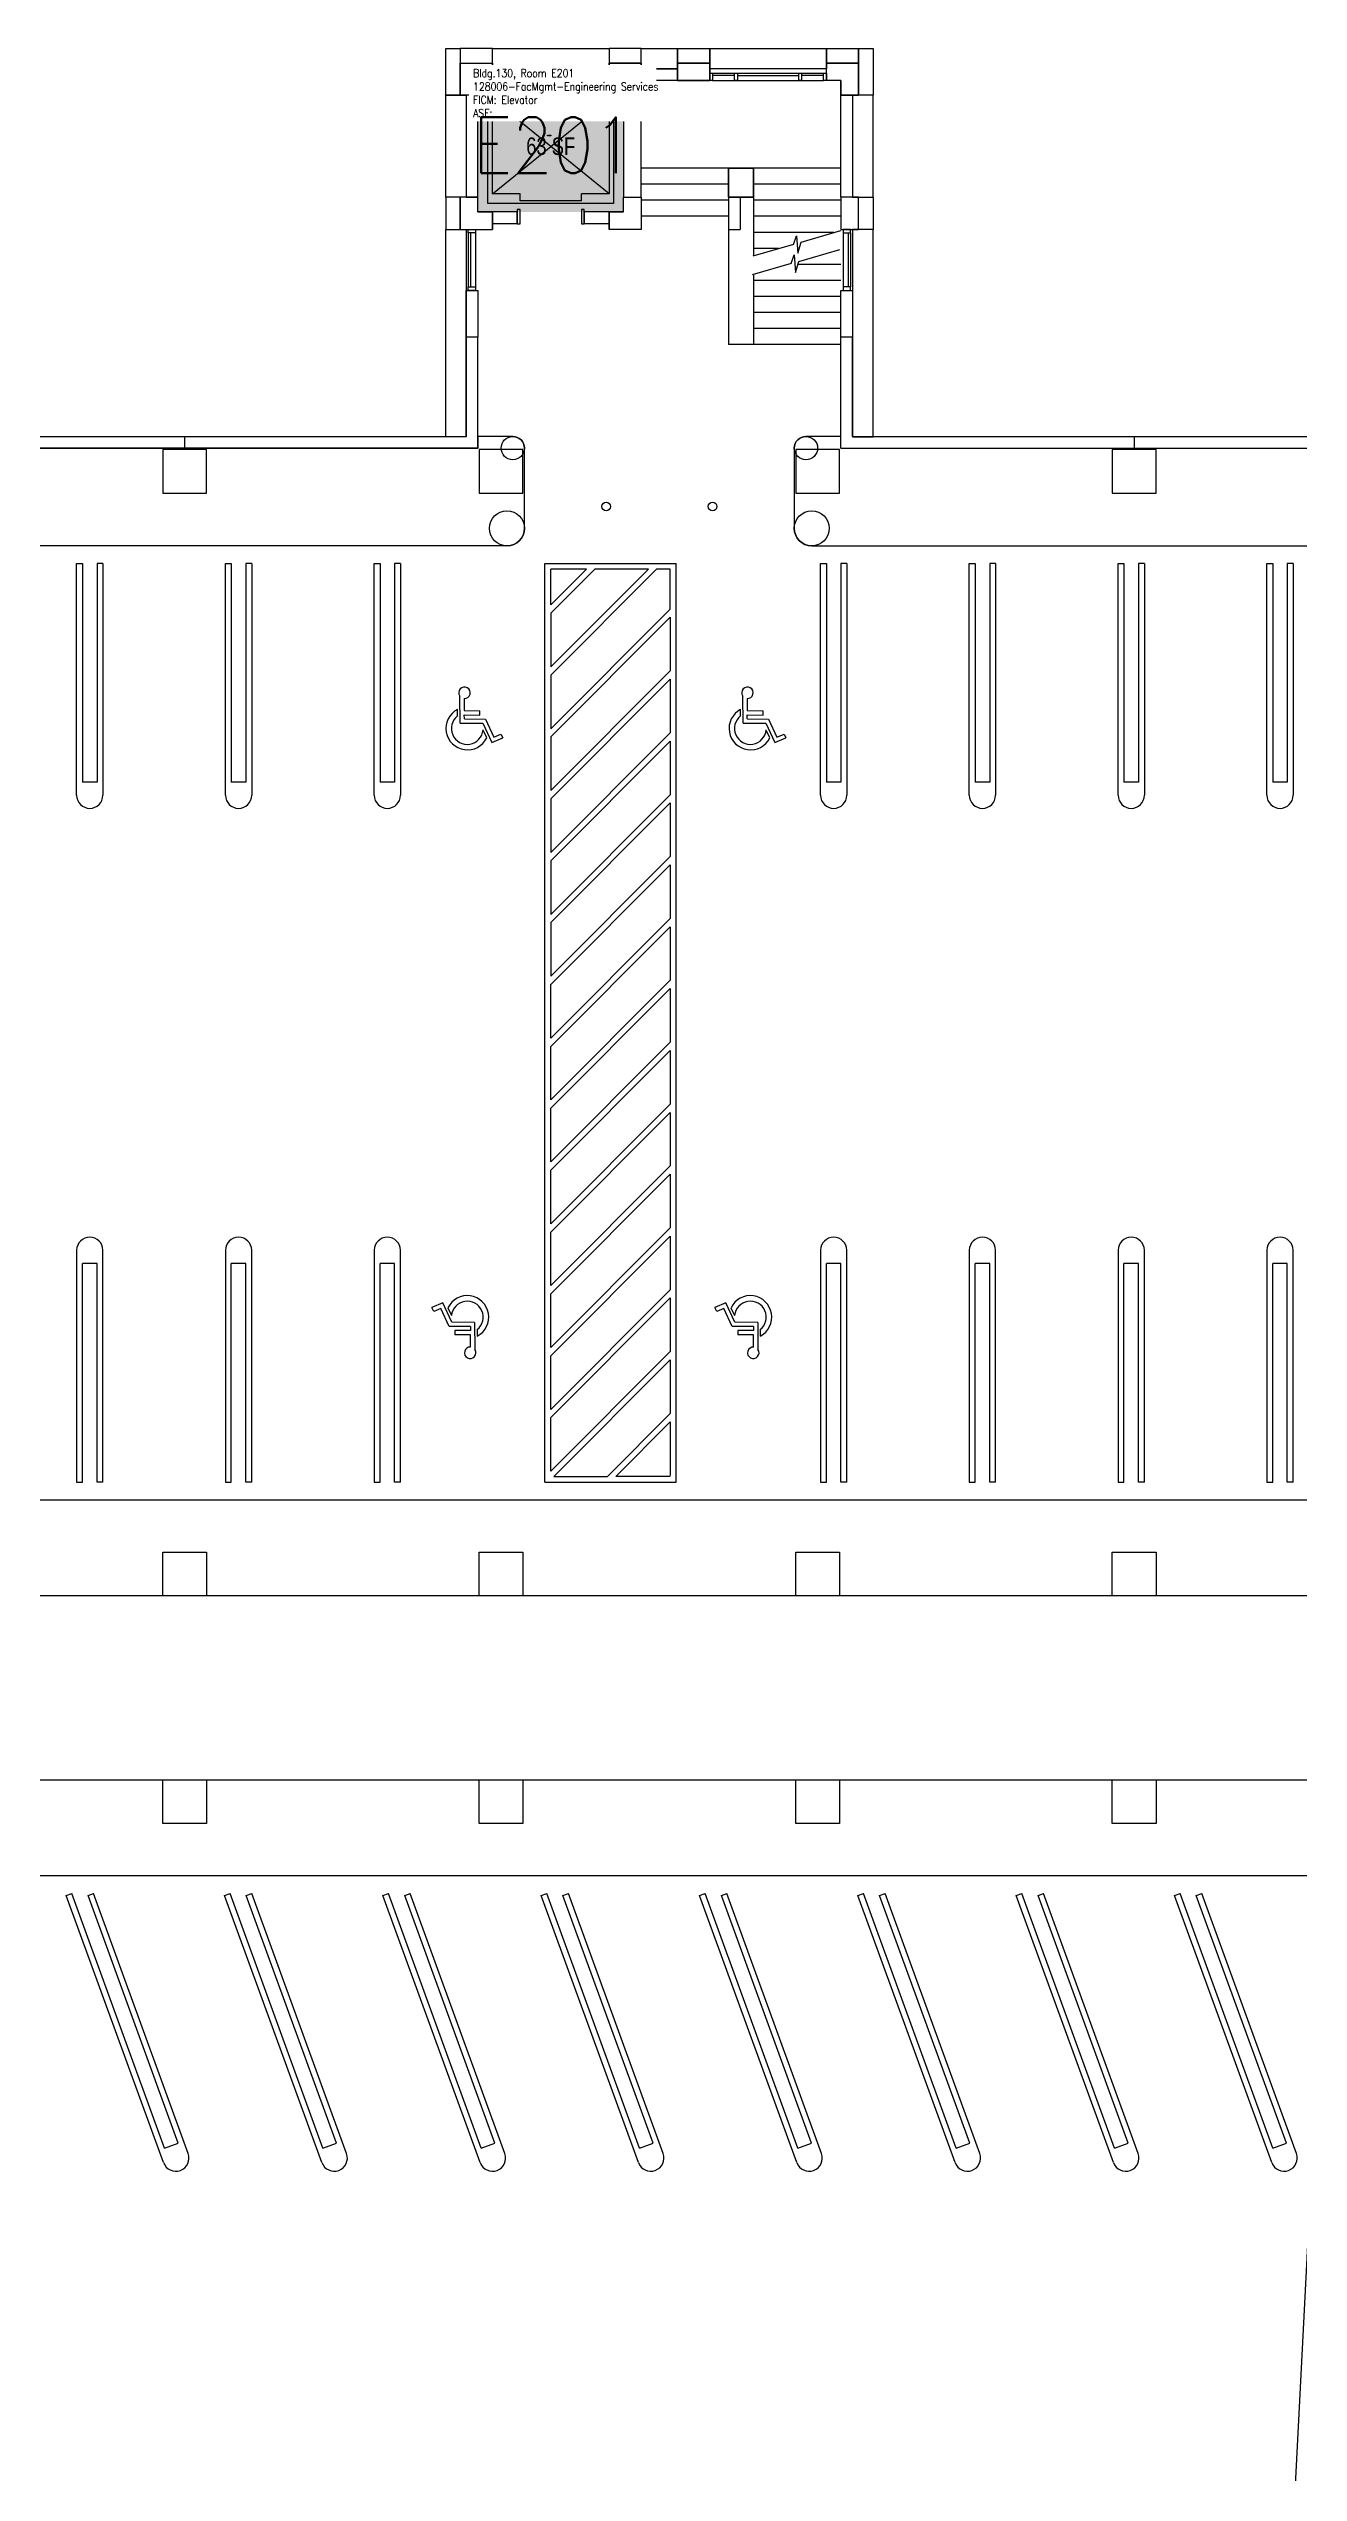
# Model space of a CAD drawing. Header units: inches. Extents: x -24 to 3849, y -24 to 3614.
# Drawn here: x 815 to 1672, y 1952 to 3614 of the extents above; entities that cross this region are included whole.
import ezdxf
from ezdxf.enums import TextEntityAlignment as Align

# ---------------------------------------------------------------- set-up
doc = ezdxf.new("R2010")
doc.units = ezdxf.units.IN
doc.header["$LTSCALE"] = 10
doc.header["$MEASUREMENT"] = 0
doc.layers.get('0').update_dxf_attribs({"linetype": 'CONTINUOUS'})
for name, color, linetype in [('A-COLS', 5, 'CONTINUOUS'), ('A-FLOR', 3, 'CONTINUOUS'), ('A-GLAZ', 1, 'CONTINUOUS'), ('A-GLAZ-SILL', 2, 'CONTINUOUS'), ('A-IDEN-RNUM', 7, 'CONTINUOUS'), ('A-IDEN-SNUM', 4, 'CONTINUOUS'), ('A-IDEN-VNUM', 4, 'CONTINUOUS'), ('A-WALL', 5, 'CONTINUOUS'), ('AREA-TEXT', 3, 'CONTINUOUS'), ('Rooms-Category-Color', 7, 'CONTINUOUS'), ('Rooms-College-Color', 7, 'CONTINUOUS'), ('Rooms-Department-Color', 7, 'CONTINUOUS'), ('Rooms-Division-Color', 7, 'CONTINUOUS'), ('Rooms-Information', 7, 'CONTINUOUS')]:
    doc.layers.add(name, color=color, linetype=linetype)
doc.styles.add('AREA', font='arial.ttf', dxfattribs={"width": 0.75, "height": 24})
doc.styles.add('ROOMSNUMBER', font='txt.shx', dxfattribs={"height": 0.03})
doc.styles.add('ROOMVNUMBER', font='simplex.shx', dxfattribs={"width": 0.85})

# ---------------------------------------------------------------- blocks, each defined once
blk = doc.blocks.new('UNITSQUARE')
for p, q in [((1, 1), (0, 1)), ((0, 1), (0, 0)), ((1, 0), (1, 1)), ((0, 0), (1, 0))]:
    blk.add_line(p, q)

msp = doc.modelspace()

# ---------------------------------------------------------------- hatches: boundary and pattern name
at = {"layer": 'Rooms-Category-Color', "true_color": 0xadadad}
msp.add_hatch(color=253, dxfattribs=at).paths.add_polyline_path([(1209, 3502), (1109, 3502), (1109, 3592), (1209, 3592)])
at = {"layer": 'Rooms-College-Color', "true_color": 0xadadad}
msp.add_hatch(color=253, dxfattribs=at).paths.add_polyline_path([(1209, 3502), (1109, 3502), (1109, 3592), (1209, 3592)])
at = {"layer": 'Rooms-Department-Color', "true_color": 0xacacac}
msp.add_hatch(color=253, dxfattribs=at).paths.add_polyline_path([(1209, 3502), (1109, 3502), (1109, 3592), (1209, 3592)])
at = {"layer": 'Rooms-Division-Color', "true_color": 0xadadad}
msp.add_hatch(color=253, dxfattribs=at).paths.add_polyline_path([(1209, 3502), (1109, 3502), (1109, 3592), (1209, 3592)])

# ---------------------------------------------------------------- linework, layer by layer
at = {"layer": 'A-COLS'}
for p, q in [((1097, 3582, 0.2), (1097, 3604, 0.2)), ((1097, 3604, 0.2), (1119, 3604, 0.2)), ((1109, 3592, 0.2), (1109, 3582, 0.2)), ((1119, 3592, 0.2), (1109, 3592, 0.2)), ((1119, 3604, 0.2), (1119, 3592, 0.2)), ((1199, 3592, 0.2), (1199, 3604, 0.2)), ((1199, 3604, 0.2), (1221, 3604, 0.2)), ((1209, 3592, 0.2), (1199, 3592, 0.2)), ((1209, 3582, 0.2), (1209, 3592, 0.2)), ((1221, 3604, 0.2), (1221, 3582, 0.2)), ((1246, 3604, 0.2), (1268, 3604, 0.2)), ((1246, 3592, 0.2), (1246, 3604, 0.2)), ((1268, 3592, 0.2), (1246, 3592, 0.2)), ((1268, 3604, 0.2), (1268, 3592, 0.2)), ((1348, 3592, 0.2), (1348, 3604, 0.2)), ((1348, 3604, 0.2), (1370, 3604, 0.2)), ((1358, 3592, 0.2), (1348, 3592, 0.2)), ((1358, 3582, 0.2), (1358, 3592, 0.2)), ((1370, 3604, 0.2), (1370, 3582, 0.2)), ((1109, 3582, 0.2), (1097, 3582, 0.2)), ((1221, 3582, 0.2), (1209, 3582, 0.2)), ((1370, 3582, 0.2), (1358, 3582, 0.2)), ((1298, 3532, 0.2), (1281, 3532, 0.2)), ((1281, 3532, 0.2), (1281, 3512, 0.2)), ((1281, 3532, 0.2), (1298, 3532, 0.2)), ((1281, 3512, 0.2), (1281, 3532, 0.2)), ((1298, 3512, 0.2), (1298, 3532, 0.2)), ((1298, 3532, 0.2), (1298, 3512, 0.2)), ((1109, 3512, 0.2), (1097, 3512, 0.2)), ((1097, 3512, 0.2), (1097, 3490, 0.2)), ((1109, 3502, 0.2), (1109, 3512, 0.2)), ((1209, 3512, 0.2), (1221, 3512, 0.2)), ((1209, 3502, 0.2), (1209, 3512, 0.2)), ((1221, 3512, 0.2), (1221, 3490, 0.2)), ((1281, 3512, 0.2), (1298, 3512, 0.2)), ((1298, 3512, 0.2), (1281, 3512, 0.2)), ((1370, 3512, 0.2), (1358, 3512, 0.2)), ((1358, 3512, 0.2), (1358, 3490, 0.2)), ((1370, 3490, 0.2), (1370, 3512, 0.2)), ((1119, 3502, 0.2), (1109, 3502, 0.2)), ((1119, 3490, 0.2), (1119, 3502, 0.2)), ((1199, 3490, 0.2), (1199, 3502, 0.2)), ((1199, 3502, 0.2), (1209, 3502, 0.2)), ((1097, 3490, 0.2), (1119, 3490, 0.2)), ((1221, 3490, 0.2), (1199, 3490, 0.2)), ((1358, 3490, 0.2), (1370, 3490, 0.2)), ((923, 3339, 0.2), (893, 3339, 0.2)), ((893, 3339, 0.2), (893, 3309, 0.2)), ((923, 3339, 0.2), (893, 3339, 0.2)), ((893, 3339, 0.2), (893, 3309, 0.2)), ((923, 3309, 0.2), (923, 3339, 0.2)), ((923, 3309, 0.2), (923, 3339, 0.2)), ((1140, 3339, 0.2), (1110, 3339, 0.2)), ((1110, 3339, 0.2), (1110, 3309, 0.2)), ((1140, 3339, 0.2), (1110, 3339, 0.2)), ((1110, 3339, 0.2), (1110, 3309, 0.2)), ((1140, 3309, 0.2), (1140, 3339, 0.2)), ((1140, 3309, 0.2), (1140, 3339, 0.2)), ((1357, 3339, 0.2), (1327, 3339, 0.2)), ((1327, 3339, 0.2), (1327, 3309, 0.2)), ((1357, 3339, 0.2), (1327, 3339, 0.2)), ((1327, 3339, 0.2), (1327, 3309, 0.2)), ((1357, 3309, 0.2), (1357, 3339, 0.2)), ((1357, 3309, 0.2), (1357, 3339, 0.2)), ((1574, 3339, 0.2), (1544, 3339, 0.2)), ((1544, 3339, 0.2), (1544, 3309, 0.2)), ((1574, 3339, 0.2), (1544, 3339, 0.2)), ((1544, 3339, 0.2), (1544, 3309, 0.2)), ((1574, 3309, 0.2), (1574, 3339, 0.2)), ((1574, 3309, 0.2), (1574, 3339, 0.2)), ((893, 3309, 0.2), (923, 3309, 0.2)), ((893, 3309, 0.2), (923, 3309, 0.2)), ((1110, 3309, 0.2), (1140, 3309, 0.2)), ((1110, 3309, 0.2), (1140, 3309, 0.2)), ((1327, 3309, 0.2), (1357, 3309, 0.2)), ((1327, 3309, 0.2), (1357, 3309, 0.2)), ((1544, 3309, 0.2), (1574, 3309, 0.2)), ((1544, 3309, 0.2), (1574, 3309, 0.2)), ((893, 2583, 0.2), (923, 2583, 0.2)), ((893, 2553, 0.2), (893, 2583, 0.2)), ((893, 2583, 0.2), (923, 2583, 0.2)), ((893, 2553, 0.2), (893, 2583, 0.2)), ((923, 2583, 0.2), (923, 2553, 0.2)), ((923, 2583, 0.2), (923, 2553, 0.2)), ((1110, 2583, 0.2), (1140, 2583, 0.2)), ((1110, 2553, 0.2), (1110, 2583, 0.2)), ((1110, 2583, 0.2), (1140, 2583, 0.2)), ((1110, 2553, 0.2), (1110, 2583, 0.2)), ((1140, 2583, 0.2), (1140, 2553, 0.2)), ((1140, 2583, 0.2), (1140, 2553, 0.2)), ((1327, 2583, 0.2), (1357, 2583, 0.2)), ((1327, 2553, 0.2), (1327, 2583, 0.2)), ((1327, 2583, 0.2), (1357, 2583, 0.2)), ((1327, 2553, 0.2), (1327, 2583, 0.2)), ((1357, 2583, 0.2), (1357, 2553, 0.2)), ((1357, 2583, 0.2), (1357, 2553, 0.2)), ((1544, 2583, 0.2), (1574, 2583, 0.2)), ((1544, 2553, 0.2), (1544, 2583, 0.2)), ((1544, 2583, 0.2), (1574, 2583, 0.2)), ((1544, 2553, 0.2), (1544, 2583, 0.2)), ((1574, 2583, 0.2), (1574, 2553, 0.2)), ((1574, 2583, 0.2), (1574, 2553, 0.2)), ((923, 2553, 0.2), (893, 2553, 0.2)), ((923, 2553, 0.2), (893, 2553, 0.2)), ((1140, 2553, 0.2), (1110, 2553, 0.2)), ((1140, 2553, 0.2), (1110, 2553, 0.2)), ((1357, 2553, 0.2), (1327, 2553, 0.2)), ((1357, 2553, 0.2), (1327, 2553, 0.2)), ((1574, 2553, 0.2), (1544, 2553, 0.2)), ((1574, 2553, 0.2), (1544, 2553, 0.2)), ((893, 2427, 0.2), (923, 2427, 0.2)), ((893, 2397, 0.2), (893, 2427, 0.2)), ((893, 2427, 0.2), (923, 2427, 0.2)), ((893, 2397, 0.2), (893, 2427, 0.2)), ((923, 2427, 0.2), (923, 2397, 0.2)), ((923, 2427, 0.2), (923, 2397, 0.2)), ((1110, 2427, 0.2), (1140, 2427, 0.2)), ((1110, 2397, 0.2), (1110, 2427, 0.2)), ((1110, 2427, 0.2), (1140, 2427, 0.2)), ((1110, 2397, 0.2), (1110, 2427, 0.2)), ((1140, 2427, 0.2), (1140, 2397, 0.2)), ((1140, 2427, 0.2), (1140, 2397, 0.2)), ((1327, 2427, 0.2), (1357, 2427, 0.2)), ((1327, 2397, 0.2), (1327, 2427, 0.2)), ((1327, 2427, 0.2), (1357, 2427, 0.2)), ((1327, 2397, 0.2), (1327, 2427, 0.2)), ((1357, 2427, 0.2), (1357, 2397, 0.2)), ((1357, 2427, 0.2), (1357, 2397, 0.2)), ((1544, 2427, 0.2), (1574, 2427, 0.2)), ((1544, 2397, 0.2), (1544, 2427, 0.2)), ((1544, 2427, 0.2), (1574, 2427, 0.2)), ((1544, 2397, 0.2), (1544, 2427, 0.2)), ((1574, 2427, 0.2), (1574, 2397, 0.2)), ((1574, 2427, 0.2), (1574, 2397, 0.2)), ((923, 2397, 0.2), (893, 2397, 0.2)), ((923, 2397, 0.2), (893, 2397, 0.2)), ((1140, 2397, 0.2), (1110, 2397, 0.2)), ((1140, 2397, 0.2), (1110, 2397, 0.2)), ((1357, 2397, 0.2), (1327, 2397, 0.2)), ((1357, 2397, 0.2), (1327, 2397, 0.2)), ((1574, 2397, 0.2), (1544, 2397, 0.2)), ((1574, 2397, 0.2), (1544, 2397, 0.2))]:
    msp.add_line(p, q, dxfattribs=at)
at = {"layer": 'A-FLOR'}
for p, q in [((1087, 3582, 0.2), (1087, 3614, 0.2)), ((1087, 3614, 0.2), (1097, 3614, 0.2)), ((1097, 3614, 0.2), (1097, 3582, 0.2)), ((1119, 3614, 0.2), (1097, 3614, 0.2)), ((1097, 3614, 0.2), (1097, 3604, 0.2)), ((1119, 3614, 0.2), (1199, 3614, 0.2)), ((1119, 3600, 0.2), (1119, 3614, 0.2)), ((1119, 3604, 0.2), (1119, 3614, 0.2)), ((1199, 3614, 0.2), (1199, 3600, 0.2)), ((1221, 3614, 0.2), (1199, 3614, 0.2)), ((1199, 3614, 0.2), (1199, 3604, 0.2)), ((1221, 3604, 0.2), (1221, 3614, 0.2)), ((1221, 3614, 0.2), (1246, 3614, 0.2)), ((1221, 3600, 0.2), (1221, 3614, 0.2)), ((1246, 3614, 0.2), (1246, 3600, 0.2)), ((1246, 3604, 0.2), (1246, 3614, 0.2)), ((1246, 3614, 0.2), (1268, 3614, 0.2)), ((1268, 3614, 0.2), (1348, 3614, 0.2)), ((1268, 3600, 0.2), (1268, 3614, 0.2)), ((1268, 3614, 0.2), (1268, 3604, 0.2)), ((1348, 3614, 0.2), (1348, 3600, 0.2)), ((1348, 3614, 0.2), (1370, 3614, 0.2)), ((1348, 3604, 0.2), (1348, 3614, 0.2)), ((1370, 3614, 0.2), (1380, 3614, 0.2)), ((1370, 3582, 0.2), (1370, 3614, 0.2)), ((1370, 3614, 0.2), (1370, 3604, 0.2)), ((1380, 3614, 0.2), (1380, 3582, 0.2)), ((1097, 3604, 0.2), (1119, 3604, 0.2)), ((1199, 3600, 0.2), (1119, 3600, 0.2)), ((1199, 3604, 0.2), (1221, 3604, 0.2)), ((1246, 3600, 0.2), (1221, 3600, 0.2)), ((1268, 3604, 0.2), (1246, 3604, 0.2)), ((1348, 3600, 0.2), (1268, 3600, 0.2)), ((1370, 3604, 0.2), (1348, 3604, 0.2)), ((1097, 3582, 0.2), (1087, 3582, 0.2)), ((1087, 3582, 0.2), (1101, 3582, 0.2)), ((1087, 3512, 0.2), (1087, 3582, 0.2)), ((1101, 3582, 0.2), (1101, 3512, 0.2)), ((1116, 3507.8, 0.2), (1116, 3581.8, 0.2)), ((1116, 3581.8, 0.2), (1202, 3581.8, 0.2)), ((1119, 3514.3, 0.2), (1119, 3579.3, 0.2)), ((1119, 3579.3, 0.2), (1199, 3579.3, 0.2)), ((1199, 3514.3, 0.2), (1119, 3579.3, 0.2)), ((1119, 3514.3, 0.2), (1199, 3579.3, 0.2)), ((1199, 3579.3, 0.2), (1199, 3514.3, 0.2)), ((1202, 3581.8, 0.2), (1202, 3507.8, 0.2)), ((1380, 3582, 0.2), (1366, 3582, 0.2)), ((1366, 3582, 0.2), (1366, 3512, 0.2)), ((1380, 3582, 0.2), (1370, 3582, 0.2)), ((1380, 3512, 0.2), (1380, 3582, 0.2)), ((1358, 3532, 0.2), (1221, 3532, 0.2)), ((1097, 3512, 0.2), (1087, 3512, 0.2)), ((1087, 3512, 0.2), (1087, 3490, 0.2)), ((1101, 3512, 0.2), (1087, 3512, 0.2)), ((1097, 3490, 0.2), (1097, 3512, 0.2)), ((1202, 3507.8, 0.2), (1116, 3507.8, 0.2)), ((1138, 3514.3, 0.2), (1119, 3514.3, 0.2)), ((1138, 3509.6, 0.2), (1138, 3514.3, 0.2)), ((1180, 3509.6, 0.2), (1138, 3509.6, 0.2)), ((1199, 3514.3, 0.2), (1180, 3514.3, 0.2)), ((1180, 3509.6, 0.2), (1180, 3514.3, 0.2)), ((1281, 3521, 0.2), (1221, 3521, 0.2)), ((1281, 3510, 0.2), (1221, 3510, 0.2)), ((1358, 3521, 0.2), (1298, 3521, 0.2)), ((1358, 3510, 0.2), (1298, 3510, 0.2)), ((1366, 3512, 0.2), (1380, 3512, 0.2)), ((1370, 3512, 0.2), (1380, 3512, 0.2)), ((1370, 3490, 0.2), (1370, 3512, 0.2)), ((1380, 3512, 0.2), (1380, 3490, 0.2)), ((1281, 3499, 0.2), (1221, 3499, 0.2)), ((1358, 3499, 0.2), (1298, 3499, 0.2)), ((1087, 3490, 0.2), (1097, 3490, 0.2)), ((1087, 3347.8, 0.2), (1087, 3490, 0.2)), ((1087, 3490, 0.2), (1101, 3490, 0.2)), ((1101, 3490, 0.2), (1101, 3347.8, 0.2)), ((1325.4, 3479.6, 0.2), (1297.6, 3471.5, 0.2)), ((1298, 3488, 0.2), (1353.1, 3488, 0.2)), ((1298, 3477, 0.2), (1315.2, 3477, 0.2)), ((1325.4, 3479.6, 0.2), (1327.4, 3485.6, 0.2)), ((1327.4, 3485.6, 0.2), (1328.4, 3473.6, 0.2)), ((1328.4, 3473.6, 0.2), (1330.6, 3481.2, 0.2)), ((1329, 3468, 0.2), (1357.2, 3476.2, 0.2)), ((1330.6, 3481.2, 0.2), (1357.8, 3489.1, 0.2)), ((1380, 3490, 0.2), (1366, 3490, 0.2)), ((1366, 3490, 0.2), (1366, 3347.8, 0.2)), ((1380, 3490, 0.2), (1370, 3490, 0.2)), ((1380, 3347.8, 0.2), (1380, 3490, 0.2)), ((1323.8, 3466.5, 0.2), (1297.2, 3458.7, 0.2)), ((1323.8, 3466.5, 0.2), (1325.8, 3472.5, 0.2)), ((1325.8, 3472.5, 0.2), (1326.8, 3460.5, 0.2)), ((1326.8, 3460.5, 0.2), (1329, 3468, 0.2)), ((1358, 3466, 0.2), (1328.4, 3466, 0.2)), ((1358, 3455, 0.2), (1298, 3455, 0.2)), ((1358, 3444, 0.2), (1298, 3444, 0.2)), ((1358, 3433, 0.2), (1298, 3433, 0.2)), ((1358, 3422, 0.2), (1298, 3422, 0.2)), ((1358, 3411, 0.2), (1298, 3411, 0.2)), ((1101, 3347.8, 0.2), (1087, 3347.8, 0.2)), ((1133, 3348, 0.2), (1109, 3348, 0.2)), ((1133, 3348, 0.2), (1109, 3348, 0.2)), ((1109, 3348, 0.2), (1109, 3340, 0.2)), ((1358, 3348, 0.2), (1334, 3348, 0.2)), ((1358, 3348, 0.2), (1334, 3348, 0.2)), ((1358, 3340, 0.2), (1358, 3348, 0.2)), ((1366, 3347.8, 0.2), (1380, 3347.8, 0.2)), ((1109, 3340, 0.2), (232, 3340, 0.2)), ((1141, 3285, 0.2), (1141, 3340, 0.2)), ((1326, 3340, 0.2), (1326, 3285, 0.2)), ((1358, 3340, 0.2), (3225, 3340, 0.2)), ((1129, 3273, 0.2), (232, 3273, 0.2)), ((834, 3261, 0.2), (838, 3261, 0.2)), ((834, 3102, 0.2), (834, 3261, 0.2)), ((838, 3261, 0.2), (838, 3111, 0.2)), ((848, 3261, 0.2), (848, 3111, 0.2)), ((852, 3261, 0.2), (848, 3261, 0.2)), ((852, 3261, 0.2), (852, 3102, 0.2)), ((936, 3261, 0.2), (940, 3261, 0.2)), ((936, 3102, 0.2), (936, 3261, 0.2)), ((940, 3261, 0.2), (940, 3111, 0.2)), ((950, 3261, 0.2), (950, 3111, 0.2)), ((954, 3261, 0.2), (950, 3261, 0.2)), ((954, 3261, 0.2), (954, 3102, 0.2)), ((1038, 3261, 0.2), (1042, 3261, 0.2)), ((1038, 3102, 0.2), (1038, 3261, 0.2)), ((1042, 3261, 0.2), (1042, 3111, 0.2)), ((1052, 3261, 0.2), (1052, 3111, 0.2)), ((1056, 3261, 0.2), (1052, 3261, 0.2)), ((1056, 3261, 0.2), (1056, 3102, 0.2)), ((1155, 2631, 0.2), (1155, 3261, 0.2)), ((1155, 3261, 0.2), (1245, 3261, 0.2)), ((1245, 2631, 0.2), (1245, 3261, 0.2)), ((1338, 3273, 0.2), (3304, 3273, 0.2)), ((1344, 3261, 0.2), (1348, 3261, 0.2)), ((1344, 3102, 0.2), (1344, 3261, 0.2)), ((1348, 3261, 0.2), (1348, 3111, 0.2)), ((1358, 3261, 0.2), (1358, 3111, 0.2)), ((1362, 3261, 0.2), (1358, 3261, 0.2)), ((1362, 3261, 0.2), (1362, 3102, 0.2)), ((1446, 3261, 0.2), (1450, 3261, 0.2)), ((1446, 3102, 0.2), (1446, 3261, 0.2)), ((1450, 3261, 0.2), (1450, 3111, 0.2)), ((1460, 3261, 0.2), (1460, 3111, 0.2)), ((1464, 3261, 0.2), (1460, 3261, 0.2)), ((1464, 3261, 0.2), (1464, 3102, 0.2)), ((1548, 3261, 0.2), (1552, 3261, 0.2)), ((1548, 3102, 0.2), (1548, 3261, 0.2)), ((1552, 3261, 0.2), (1552, 3111, 0.2)), ((1562, 3261, 0.2), (1562, 3111, 0.2)), ((1566, 3261, 0.2), (1562, 3261, 0.2)), ((1566, 3261, 0.2), (1566, 3102, 0.2)), ((1650, 3261, 0.2), (1654, 3261, 0.2)), ((1650, 3102, 0.2), (1650, 3261, 0.2)), ((1654, 3261, 0.2), (1654, 3111, 0.2)), ((1664, 3261, 0.2), (1664, 3111, 0.2)), ((1668, 3261, 0.2), (1664, 3261, 0.2)), ((1668, 3261, 0.2), (1668, 3102, 0.2)), ((1159, 3184.4, 0.2), (1231.6, 3257, 0.2)), ((1159, 3226.8, 0.2), (1189.2, 3257, 0.2)), ((1159, 3190, 0.2), (1226, 3257, 0.2)), ((1159, 3232.5, 0.2), (1183.5, 3257, 0.2)), ((1159, 3232.5, 0.2), (1159, 3257, 0.2)), ((1183.5, 3257, 0.2), (1159, 3257, 0.2)), ((1226, 3257, 0.2), (1189.2, 3257, 0.2)), ((1241, 3257, 0.2), (1231.6, 3257, 0.2)), ((1241, 3229.6, 0.2), (1241, 3257, 0.2)), ((1241, 3229.6, 0.2), (1159, 3147.6, 0.2)), ((1159, 3226.8, 0.2), (1159, 3190, 0.2)), ((1241, 3224, 0.2), (1159, 3142, 0.2)), ((1241, 3224, 0.2), (1241, 3187.2, 0.2)), ((1241, 3187.2, 0.2), (1159, 3105.2, 0.2)), ((1159, 3184.4, 0.2), (1159, 3147.6, 0.2)), ((1241, 3181.5, 0.2), (1159, 3099.5, 0.2)), ((1241, 3181.5, 0.2), (1241, 3144.8, 0.2)), ((1095.1, 3156.3, 0.2), (1095.1, 3160.9, 0.2)), ((1096.9, 3151.4, 0.2), (1096.7, 3170, 0.2)), ((1099.6, 3168.3, 0.2), (1099.7, 3160, 0.2)), ((1099.7, 3160, 0.2), (1110.5, 3159.9, 0.2)), ((1110.5, 3157, 0.2), (1110.5, 3159.9, 0.2)), ((1289.2, 3156.3, 0.2), (1289.1, 3160.9, 0.2)), ((1290.9, 3151.4, 0.2), (1290.7, 3170, 0.2)), ((1293.7, 3168.3, 0.2), (1293.8, 3160, 0.2)), ((1293.8, 3160, 0.2), (1304.6, 3159.9, 0.2)), ((1304.6, 3157, 0.2), (1304.6, 3159.9, 0.2)), ((1096.9, 3151.4, 0.2), (1112.5, 3151.3, 0.2)), ((1099.7, 3157.1, 0.2), (1110.5, 3157, 0.2)), ((1099.8, 3154.3, 0.2), (1099.7, 3157.1, 0.2)), ((1099.8, 3154.3, 0.2), (1114.3, 3154.2, 0.2)), ((1112.5, 3151.3, 0.2), (1118.6, 3138.1, 0.2)), ((1115.2, 3141.4, 0.2), (1112.7, 3146.7, 0.2)), ((1114.3, 3154.2, 0.2), (1120, 3141.8, 0.2)), ((1118.6, 3138.1, 0.2), (1126.1, 3141.3, 0.2)), ((1120, 3141.8, 0.2), (1124.9, 3143.9, 0.2)), ((1124.9, 3143.9, 0.2), (1126.1, 3141.3, 0.2)), ((1241, 3144.8, 0.2), (1159, 3062.8, 0.2)), ((1159, 3142, 0.2), (1159, 3105.2, 0.2)), ((1290.9, 3151.4, 0.2), (1306.6, 3151.3, 0.2)), ((1293.8, 3157.1, 0.2), (1304.6, 3157, 0.2)), ((1293.8, 3154.3, 0.2), (1293.8, 3157.1, 0.2)), ((1293.8, 3154.3, 0.2), (1308.4, 3154.2, 0.2)), ((1306.6, 3151.3, 0.2), (1312.7, 3138.1, 0.2)), ((1309.2, 3141.4, 0.2), (1306.8, 3146.7, 0.2)), ((1308.4, 3154.2, 0.2), (1314.1, 3141.8, 0.2)), ((1312.7, 3138.1, 0.2), (1320.2, 3141.3, 0.2)), ((1314.1, 3141.8, 0.2), (1319, 3143.9, 0.2)), ((1319, 3143.9, 0.2), (1320.2, 3141.3, 0.2)), ((1241, 3139.1, 0.2), (1159, 3057.1, 0.2)), ((1241, 3139.1, 0.2), (1241, 3102.3, 0.2)), ((848, 3111, 0.2), (838, 3111, 0.2)), ((950, 3111, 0.2), (940, 3111, 0.2)), ((1052, 3111, 0.2), (1042, 3111, 0.2)), ((1358, 3111, 0.2), (1348, 3111, 0.2)), ((1460, 3111, 0.2), (1450, 3111, 0.2)), ((1562, 3111, 0.2), (1552, 3111, 0.2)), ((1664, 3111, 0.2), (1654, 3111, 0.2)), ((1241, 3102.3, 0.2), (1159, 3020.3, 0.2)), ((1159, 3099.5, 0.2), (1159, 3062.8, 0.2)), ((1241, 3096.7, 0.2), (1159, 3014.7, 0.2)), ((1241, 3096.7, 0.2), (1241, 3059.9, 0.2)), ((1241, 3059.9, 0.2), (1159, 2977.9, 0.2)), ((1159, 3057.1, 0.2), (1159, 3020.3, 0.2)), ((1241, 3054.2, 0.2), (1159, 2972.2, 0.2)), ((1241, 3054.2, 0.2), (1241, 3017.5, 0.2)), ((1241, 3017.5, 0.2), (1159, 2935.5, 0.2)), ((1159, 3014.7, 0.2), (1159, 2977.9, 0.2)), ((1241, 3011.8, 0.2), (1159, 2929.8, 0.2)), ((1241, 3011.8, 0.2), (1241, 2975.1, 0.2)), ((1241, 2975.1, 0.2), (1159, 2893.1, 0.2)), ((1159, 2935.5, 0.2), (1159, 2972.2, 0.2)), ((1241, 2969.4, 0.2), (1159, 2887.4, 0.2)), ((1241, 2969.4, 0.2), (1241, 2932.6, 0.2)), ((1241, 2932.6, 0.2), (1159, 2850.6, 0.2)), ((1159, 2893.1, 0.2), (1159, 2929.8, 0.2)), ((1241, 2927, 0.2), (1159, 2845, 0.2)), ((1241, 2927, 0.2), (1241, 2890.2, 0.2)), ((1241, 2890.2, 0.2), (1159, 2808.2, 0.2)), ((1159, 2850.6, 0.2), (1159, 2887.4, 0.2)), ((1241, 2884.5, 0.2), (1159, 2802.5, 0.2)), ((1241, 2884.5, 0.2), (1241, 2847.8, 0.2)), ((1241, 2847.8, 0.2), (1159, 2765.8, 0.2)), ((1159, 2808.2, 0.2), (1159, 2845, 0.2)), ((1241, 2842.1, 0.2), (1159, 2760.1, 0.2)), ((1241, 2842.1, 0.2), (1241, 2805.3, 0.2)), ((1241, 2805.3, 0.2), (1159, 2723.3, 0.2)), ((1159, 2765.8, 0.2), (1159, 2802.5, 0.2)), ((1241, 2799.7, 0.2), (1159, 2717.7, 0.2)), ((1241, 2799.7, 0.2), (1241, 2762.9, 0.2)), ((834, 2790, 0.2), (834, 2631, 0.2)), ((838, 2631, 0.2), (838, 2781, 0.2)), ((848, 2781, 0.2), (838, 2781, 0.2)), ((848, 2631, 0.2), (848, 2781, 0.2)), ((852, 2631, 0.2), (852, 2790, 0.2)), ((936, 2790, 0.2), (936, 2631, 0.2)), ((940, 2631, 0.2), (940, 2781, 0.2)), ((950, 2781, 0.2), (940, 2781, 0.2)), ((950, 2631, 0.2), (950, 2781, 0.2)), ((954, 2631, 0.2), (954, 2790, 0.2)), ((1038, 2790, 0.2), (1038, 2631, 0.2)), ((1042, 2631, 0.2), (1042, 2781, 0.2)), ((1052, 2781, 0.2), (1042, 2781, 0.2)), ((1052, 2631, 0.2), (1052, 2781, 0.2)), ((1056, 2631, 0.2), (1056, 2790, 0.2)), ((1344, 2790, 0.2), (1344, 2631, 0.2)), ((1348, 2631, 0.2), (1348, 2781, 0.2)), ((1358, 2781, 0.2), (1348, 2781, 0.2)), ((1358, 2631, 0.2), (1358, 2781, 0.2)), ((1362, 2631, 0.2), (1362, 2790, 0.2)), ((1446, 2790, 0.2), (1446, 2631, 0.2)), ((1450, 2631, 0.2), (1450, 2781, 0.2)), ((1460, 2781, 0.2), (1450, 2781, 0.2)), ((1460, 2631, 0.2), (1460, 2781, 0.2)), ((1464, 2631, 0.2), (1464, 2790, 0.2)), ((1548, 2790, 0.2), (1548, 2631, 0.2)), ((1552, 2631, 0.2), (1552, 2781, 0.2)), ((1562, 2781, 0.2), (1552, 2781, 0.2)), ((1562, 2631, 0.2), (1562, 2781, 0.2)), ((1566, 2631, 0.2), (1566, 2790, 0.2)), ((1650, 2790, 0.2), (1650, 2631, 0.2)), ((1654, 2631, 0.2), (1654, 2781, 0.2)), ((1664, 2781, 0.2), (1654, 2781, 0.2)), ((1664, 2631, 0.2), (1664, 2781, 0.2)), ((1668, 2631, 0.2), (1668, 2790, 0.2)), ((1241, 2762.9, 0.2), (1159, 2680.9, 0.2)), ((1159, 2723.3, 0.2), (1159, 2760.1, 0.2)), ((1085.1, 2753.9, 0.2), (1077.6, 2750.7, 0.2)), ((1078.8, 2748.1, 0.2), (1077.6, 2750.7, 0.2)), ((1083.7, 2750.2, 0.2), (1078.8, 2748.1, 0.2)), ((1089.4, 2737.8, 0.2), (1083.7, 2750.2, 0.2)), ((1091.2, 2740.7, 0.2), (1085.1, 2753.9, 0.2)), ((1088.5, 2750.6, 0.2), (1091, 2745.3, 0.2)), ((1241, 2757.3, 0.2), (1159, 2675.3, 0.2)), ((1241, 2757.3, 0.2), (1241, 2720.5, 0.2)), ((1279.1, 2753.9, 0.2), (1271.6, 2750.7, 0.2)), ((1272.8, 2748.1, 0.2), (1271.6, 2750.7, 0.2)), ((1277.7, 2750.2, 0.2), (1272.8, 2748.1, 0.2)), ((1283.5, 2737.8, 0.2), (1277.7, 2750.2, 0.2)), ((1285.2, 2740.7, 0.2), (1279.1, 2753.9, 0.2)), ((1282.6, 2750.6, 0.2), (1285.1, 2745.3, 0.2)), ((1103.9, 2737.7, 0.2), (1089.4, 2737.8, 0.2)), ((1106.8, 2740.6, 0.2), (1091.2, 2740.7, 0.2)), ((1093.2, 2735, 0.2), (1093.2, 2732.1, 0.2)), ((1104, 2734.9, 0.2), (1093.2, 2735, 0.2)), ((1104, 2732, 0.2), (1093.2, 2732.1, 0.2)), ((1103.9, 2737.7, 0.2), (1104, 2734.9, 0.2)), ((1104.1, 2723.7, 0.2), (1104, 2732, 0.2)), ((1106.8, 2740.6, 0.2), (1107, 2722, 0.2)), ((1108.6, 2735.7, 0.2), (1108.6, 2731.1, 0.2)), ((1298, 2737.7, 0.2), (1283.5, 2737.8, 0.2)), ((1300.9, 2740.6, 0.2), (1285.2, 2740.7, 0.2)), ((1287.2, 2735, 0.2), (1287.3, 2732.1, 0.2)), ((1298, 2734.9, 0.2), (1287.2, 2735, 0.2)), ((1298.1, 2732, 0.2), (1287.3, 2732.1, 0.2)), ((1298, 2737.7, 0.2), (1298, 2734.9, 0.2)), ((1298.1, 2723.7, 0.2), (1298.1, 2732, 0.2)), ((1300.9, 2740.6, 0.2), (1301.1, 2722, 0.2)), ((1302.6, 2735.7, 0.2), (1302.7, 2731.1, 0.2)), ((1241, 2720.5, 0.2), (1159, 2638.5, 0.2)), ((1159, 2680.9, 0.2), (1159, 2717.7, 0.2)), ((1241, 2714.8, 0.2), (1161.2, 2635, 0.2)), ((1241, 2714.8, 0.2), (1241, 2678.1, 0.2)), ((1241, 2678.1, 0.2), (1197.9, 2635, 0.2)), ((1159, 2638.5, 0.2), (1159, 2675.3, 0.2)), ((1241, 2672.4, 0.2), (1203.6, 2635, 0.2)), ((1241, 2672.4, 0.2), (1241, 2635.6, 0.2)), ((834, 2631, 0.2), (838, 2631, 0.2)), ((852, 2631, 0.2), (848, 2631, 0.2)), ((936, 2631, 0.2), (940, 2631, 0.2)), ((954, 2631, 0.2), (950, 2631, 0.2)), ((1038, 2631, 0.2), (1042, 2631, 0.2)), ((1056, 2631, 0.2), (1052, 2631, 0.2)), ((1155, 2631, 0.2), (1245, 2631, 0.2)), ((1161.2, 2635, 0.2), (1197.9, 2635, 0.2)), ((1241, 2635, 0.2), (1203.6, 2635, 0.2)), ((1344, 2631, 0.2), (1348, 2631, 0.2)), ((1362, 2631, 0.2), (1358, 2631, 0.2)), ((1446, 2631, 0.2), (1450, 2631, 0.2)), ((1464, 2631, 0.2), (1460, 2631, 0.2)), ((1548, 2631, 0.2), (1552, 2631, 0.2)), ((1566, 2631, 0.2), (1562, 2631, 0.2)), ((1650, 2631, 0.2), (1654, 2631, 0.2)), ((1668, 2631, 0.2), (1664, 2631, 0.2)), ((651, 2619, 0.2), (2901, 2619, 0.2)), ((2901, 2553, 0.2), (651, 2553, 0.2)), ((1695.1, 2445.8, 0.2), (1655.5, 1675.4, 0.2)), ((651, 2427, 0.2), (1693.4, 2427, 0.2)), ((1690.2, 2361, 0.2), (651, 2361, 0.2)), ((826.9, 2347.6, 0.2), (830.7, 2349, 0.2)), ((893.5, 2164.5, 0.2), (826.9, 2347.6, 0.2)), ((894.2, 2174.3, 0.2), (830.7, 2349, 0.2)), ((841.8, 2347.6, 0.2), (845.6, 2349, 0.2)), ((903.6, 2177.8, 0.2), (841.8, 2347.6, 0.2)), ((910.5, 2170.7, 0.2), (845.6, 2349, 0.2)), ((935.4, 2347.6, 0.2), (939.2, 2349, 0.2)), ((1002.1, 2164.5, 0.2), (935.4, 2347.6, 0.2)), ((1002.8, 2174.3, 0.2), (939.2, 2349, 0.2)), ((950.3, 2347.6, 0.2), (954.1, 2349, 0.2)), ((1012.2, 2177.8, 0.2), (950.3, 2347.6, 0.2)), ((1019, 2170.7, 0.2), (954.1, 2349, 0.2)), ((1044, 2347.6, 0.2), (1047.8, 2349, 0.2)), ((1110.6, 2164.5, 0.2), (1044, 2347.6, 0.2)), ((1111.3, 2174.3, 0.2), (1047.8, 2349, 0.2)), ((1058.9, 2347.6, 0.2), (1062.7, 2349, 0.2)), ((1120.7, 2177.8, 0.2), (1058.9, 2347.6, 0.2)), ((1127.6, 2170.7, 0.2), (1062.7, 2349, 0.2)), ((1152.5, 2347.6, 0.2), (1156.3, 2349, 0.2)), ((1219.2, 2164.5, 0.2), (1152.5, 2347.6, 0.2)), ((1219.9, 2174.3, 0.2), (1156.3, 2349, 0.2)), ((1167.4, 2347.6, 0.2), (1171.2, 2349, 0.2)), ((1229.3, 2177.8, 0.2), (1167.4, 2347.6, 0.2)), ((1236.1, 2170.7, 0.2), (1171.2, 2349, 0.2)), ((1261.1, 2347.6, 0.2), (1264.8, 2349, 0.2)), ((1327.7, 2164.5, 0.2), (1261.1, 2347.6, 0.2)), ((1328.4, 2174.3, 0.2), (1264.8, 2349, 0.2)), ((1276, 2347.6, 0.2), (1279.7, 2349, 0.2)), ((1337.8, 2177.8, 0.2), (1276, 2347.6, 0.2)), ((1344.6, 2170.7, 0.2), (1279.7, 2349, 0.2)), ((1369.6, 2347.6, 0.2), (1373.4, 2349, 0.2)), ((1436.3, 2164.5, 0.2), (1369.6, 2347.6, 0.2)), ((1437, 2174.3, 0.2), (1373.4, 2349, 0.2)), ((1384.5, 2347.6, 0.2), (1388.3, 2349, 0.2)), ((1446.4, 2177.8, 0.2), (1384.5, 2347.6, 0.2)), ((1453.2, 2170.7, 0.2), (1388.3, 2349, 0.2)), ((1478.2, 2347.6, 0.2), (1481.9, 2349, 0.2)), ((1544.8, 2164.5, 0.2), (1478.2, 2347.6, 0.2)), ((1545.5, 2174.3, 0.2), (1481.9, 2349, 0.2)), ((1493.1, 2347.6, 0.2), (1496.8, 2349, 0.2)), ((1554.9, 2177.8, 0.2), (1493.1, 2347.6, 0.2)), ((1561.7, 2170.7, 0.2), (1496.8, 2349, 0.2)), ((1586.7, 2347.6, 0.2), (1590.5, 2349, 0.2)), ((1653.4, 2164.5, 0.2), (1586.7, 2347.6, 0.2)), ((1654.1, 2174.3, 0.2), (1590.5, 2349, 0.2)), ((1601.6, 2347.6, 0.2), (1605.4, 2349, 0.2)), ((1663.4, 2177.8, 0.2), (1601.6, 2347.6, 0.2)), ((1670.3, 2170.7, 0.2), (1605.4, 2349, 0.2)), ((894.2, 2174.3, 0.2), (903.6, 2177.8, 0.2)), ((1002.8, 2174.3, 0.2), (1012.2, 2177.8, 0.2)), ((1111.3, 2174.3, 0.2), (1120.7, 2177.8, 0.2)), ((1219.9, 2174.3, 0.2), (1229.3, 2177.8, 0.2)), ((1328.4, 2174.3, 0.2), (1337.8, 2177.8, 0.2)), ((1437, 2174.3, 0.2), (1446.4, 2177.8, 0.2)), ((1545.5, 2174.3, 0.2), (1554.9, 2177.8, 0.2)), ((1654.1, 2174.3, 0.2), (1663.4, 2177.8, 0.2))]:
    msp.add_line(p, q, dxfattribs=at)
for centre, radius in [((1133, 3340, 0.2), 8), ((1334, 3340, 0.2), 8), ((1129, 3285, 0.2), 12), ((1197, 3300, 0.2), 3), ((1270, 3300, 0.2), 3), ((1338, 3285, 0.2), 12)]:
    msp.add_circle(centre, radius, dxfattribs=at)
for centre, radius, start, end in [((1133, 3340, 0.2), 8, 0, 90), ((1334, 3340, 0.2), 8, 90, 180), ((1129, 3285, 0.2), 12, 270, 0), ((1338, 3285, 0.2), 12, 180, 270), ((1099.9, 3172.3, 0.2), 3.94, 266.4038, 215.8453), ((1293.9, 3172.3, 0.2), 3.94, 266.4038, 215.8453), ((1101.9, 3147.8, 0.2), 14.7, 117.6345, 334.1326), ((1296, 3147.8, 0.2), 14.7, 117.6345, 334.1326), ((1101.8, 3147.8, 0.2), 10.9, 128.171, 354.6043), ((1295.9, 3147.8, 0.2), 10.9, 128.171, 354.6043), ((843, 3102, 0.2), 9, 180, 0), ((945, 3102, 0.2), 9, 180, 0), ((1047, 3102, 0.2), 9, 180, 0), ((1353, 3102, 0.2), 9, 180, 0), ((1455, 3102, 0.2), 9, 180, 0), ((1557, 3102, 0.2), 9, 180, 0), ((1659, 3102, 0.2), 9, 180, 0), ((843, 2790, 0.2), 9, 0, 180), ((945, 2790, 0.2), 9, 0, 180), ((1047, 2790, 0.2), 9, 0, 180), ((1353, 2790, 0.2), 9, 0, 180), ((1455, 2790, 0.2), 9, 0, 180), ((1557, 2790, 0.2), 9, 0, 180), ((1659, 2790, 0.2), 9, 0, 180), ((1101.8, 2744.2, 0.2), 14.7, 297.6345, 154.1326), ((1101.8, 2744.2, 0.2), 10.9, 308.171, 174.6043), ((1295.9, 2744.2, 0.2), 14.7, 297.6345, 154.1326), ((1295.9, 2744.2, 0.2), 10.9, 308.171, 174.6043), ((1103.8, 2719.7, 0.2), 3.94, 86.4038, 35.8453), ((1297.9, 2719.7, 0.2), 3.94, 86.4038, 35.8453), ((902, 2167.6, 0.2), 9, 200, 20), ((1010.6, 2167.6, 0.2), 9, 200, 20), ((1119.1, 2167.6, 0.2), 9, 200, 20), ((1227.6, 2167.6, 0.2), 9, 200, 20), ((1336.2, 2167.6, 0.2), 9, 200, 20), ((1444.7, 2167.6, 0.2), 9, 200, 20), ((1553.3, 2167.6, 0.2), 9, 200, 20), ((1661.8, 2167.6, 0.2), 9, 200, 20)]:
    msp.add_arc(centre, radius, start, end, dxfattribs=at)
at = {"layer": 'A-GLAZ'}
for p, q in [((1136, 3595.4, 0.2), (1121, 3595.4, 0.2)), ((1138, 3595.4, 0.2), (1180, 3595.4, 0.2)), ((1197, 3595.4, 0.2), (1182, 3595.4, 0.2)), ((1285, 3595.4, 0.2), (1270, 3595.4, 0.2)), ((1287, 3595.4, 0.2), (1329, 3595.4, 0.2)), ((1346, 3595.4, 0.2), (1331, 3595.4, 0.2)), ((1104.1, 3487.5, 0.2), (1104.1, 3450.5, 0.2)), ((1362.9, 3487.5, 0.2), (1362.9, 3450.5, 0.2))]:
    msp.add_line(p, q, dxfattribs=at)
at = {"layer": 'A-GLAZ-SILL'}
for p, q in [((1119, 3597, 0.2), (1121, 3597, 0.2)), ((1119, 3592, 0.2), (1119, 3597, 0.2)), ((1121, 3592, 0.2), (1119, 3592, 0.2)), ((1121, 3597, 0.2), (1197, 3597, 0.2)), ((1121, 3597, 0.2), (1121, 3592, 0.2)), ((1121, 3592, 0.2), (1197, 3592, 0.2)), ((1136, 3597, 0.2), (1138, 3597, 0.2)), ((1136, 3592, 0.2), (1136, 3597, 0.2)), ((1138, 3592, 0.2), (1136, 3592, 0.2)), ((1138, 3597, 0.2), (1138, 3592, 0.2)), ((1180, 3597, 0.2), (1182, 3597, 0.2)), ((1180, 3592, 0.2), (1180, 3597, 0.2)), ((1182, 3592, 0.2), (1180, 3592, 0.2)), ((1182, 3597, 0.2), (1182, 3592, 0.2)), ((1197, 3597, 0.2), (1199, 3597, 0.2)), ((1197, 3592, 0.2), (1197, 3597, 0.2)), ((1199, 3592, 0.2), (1197, 3592, 0.2)), ((1199, 3597, 0.2), (1199, 3592, 0.2)), ((1268, 3597, 0.2), (1270, 3597, 0.2)), ((1268, 3592, 0.2), (1268, 3597, 0.2)), ((1270, 3592, 0.2), (1268, 3592, 0.2)), ((1270, 3597, 0.2), (1346, 3597, 0.2)), ((1270, 3597, 0.2), (1270, 3592, 0.2)), ((1270, 3592, 0.2), (1346, 3592, 0.2)), ((1285, 3597, 0.2), (1287, 3597, 0.2)), ((1285, 3592, 0.2), (1285, 3597, 0.2)), ((1287, 3592, 0.2), (1285, 3592, 0.2)), ((1287, 3597, 0.2), (1287, 3592, 0.2)), ((1329, 3597, 0.2), (1331, 3597, 0.2)), ((1329, 3592, 0.2), (1329, 3597, 0.2)), ((1331, 3592, 0.2), (1329, 3592, 0.2)), ((1331, 3597, 0.2), (1331, 3592, 0.2)), ((1346, 3597, 0.2), (1348, 3597, 0.2)), ((1346, 3592, 0.2), (1346, 3597, 0.2)), ((1348, 3592, 0.2), (1346, 3592, 0.2)), ((1348, 3597, 0.2), (1348, 3592, 0.2)), ((1102.5, 3487.5, 0.2), (1102.5, 3490, 0.2)), ((1102.5, 3490, 0.2), (1107.5, 3490, 0.2)), ((1102.5, 3487.5, 0.2), (1102.5, 3450.5, 0.2)), ((1107.5, 3487.5, 0.2), (1102.5, 3487.5, 0.2)), ((1107.5, 3490, 0.2), (1107.5, 3487.5, 0.2)), ((1107.5, 3487.5, 0.2), (1107.5, 3450.5, 0.2)), ((1364.5, 3490, 0.2), (1359.5, 3490, 0.2)), ((1359.5, 3490, 0.2), (1359.5, 3487.5, 0.2)), ((1359.5, 3487.5, 0.2), (1359.5, 3450.5, 0.2)), ((1359.5, 3487.5, 0.2), (1364.5, 3487.5, 0.2)), ((1364.5, 3487.5, 0.2), (1364.5, 3490, 0.2)), ((1364.5, 3487.5, 0.2), (1364.5, 3450.5, 0.2)), ((1102.5, 3448, 0.2), (1102.5, 3450.5, 0.2)), ((1102.5, 3450.5, 0.2), (1107.5, 3450.5, 0.2)), ((1107.5, 3448, 0.2), (1102.5, 3448, 0.2)), ((1107.5, 3450.5, 0.2), (1107.5, 3448, 0.2)), ((1364.5, 3450.5, 0.2), (1359.5, 3450.5, 0.2)), ((1359.5, 3450.5, 0.2), (1359.5, 3448, 0.2)), ((1359.5, 3448, 0.2), (1364.5, 3448, 0.2)), ((1364.5, 3448, 0.2), (1364.5, 3450.5, 0.2))]:
    msp.add_line(p, q, dxfattribs=at)
at = {"layer": 'A-WALL'}
for p, q in [((1097, 3604, 0.2), (1119, 3604, 0.2)), ((1097, 3582, 0.2), (1097, 3604, 0.2)), ((1109, 3592, 0.2), (1109, 3582, 0.2)), ((1109, 3592, 0.2), (1119, 3592, 0.2)), ((1119, 3592, 0.2), (1119, 3604, 0.2)), ((1199, 3592, 0.2), (1199, 3604, 0.2)), ((1221, 3604, 0.2), (1199, 3604, 0.2)), ((1209, 3592, 0.2), (1199, 3592, 0.2)), ((1209, 3592, 0.2), (1209, 3582, 0.2)), ((1221, 3582, 0.2), (1221, 3604, 0.2)), ((1221, 3600, 0.2), (1246, 3600, 0.2)), ((1246, 3592, 0.2), (1221, 3592, 0.2)), ((1246, 3604, 0.2), (1246, 3592, 0.2)), ((1268, 3604, 0.2), (1246, 3604, 0.2)), ((1246, 3600, 0.2), (1246, 3592, 0.2)), ((1246, 3592, 0.2), (1268, 3592, 0.2)), ((1268, 3592, 0.2), (1268, 3604, 0.2)), ((1348, 3604, 0.2), (1370, 3604, 0.2)), ((1348, 3592, 0.2), (1348, 3604, 0.2)), ((1358, 3592, 0.2), (1348, 3592, 0.2)), ((1358, 3592, 0.2), (1358, 3582, 0.2)), ((1370, 3604, 0.2), (1370, 3582, 0.2)), ((1109, 3582, 0.2), (1097, 3582, 0.2)), ((1109, 3582, 0.2), (1101, 3582, 0.2)), ((1101, 3582, 0.2), (1101, 3512, 0.2)), ((1109, 3512, 0.2), (1109, 3582, 0.2)), ((1209, 3582, 0.2), (1221, 3582, 0.2)), ((1209, 3582, 0.2), (1221, 3582, 0.2)), ((1209, 3582, 0.2), (1209, 3512, 0.2)), ((1221, 3512, 0.2), (1221, 3582, 0.2)), ((1358, 3582, 0.2), (1370, 3582, 0.2)), ((1358, 3582, 0.2), (1366, 3582, 0.2)), ((1358, 3512, 0.2), (1358, 3582, 0.2)), ((1366, 3582, 0.2), (1366, 3512, 0.2)), ((1281, 3532, 0.2), (1281, 3499, 0.2)), ((1298, 3532, 0.2), (1298, 3472.1, 0.2)), ((1097, 3512, 0.2), (1097, 3490, 0.2)), ((1109, 3512, 0.2), (1097, 3512, 0.2)), ((1101, 3512, 0.2), (1109, 3512, 0.2)), ((1109, 3502, 0.2), (1109, 3512, 0.2)), ((1209, 3502, 0.2), (1209, 3512, 0.2)), ((1209, 3512, 0.2), (1221, 3512, 0.2)), ((1209, 3512, 0.2), (1221, 3512, 0.2)), ((1221, 3512, 0.2), (1221, 3490, 0.2)), ((1289, 3512, 0.2), (1289, 3490, 0.2)), ((1366, 3512, 0.2), (1358, 3512, 0.2)), ((1370, 3512, 0.2), (1358, 3512, 0.2)), ((1358, 3512, 0.2), (1358, 3490, 0.2)), ((1370, 3490, 0.2), (1370, 3512, 0.2)), ((1109, 3502, 0.2), (1119, 3502, 0.2)), ((1119, 3502, 0.2), (1119, 3490, 0.2)), ((1136, 3502, 0.2), (1119, 3502, 0.2)), ((1119, 3494, 0.2), (1136, 3494, 0.2)), ((1138, 3503.7, 0.2), (1136, 3503.7, 0.2)), ((1136, 3503.7, 0.2), (1136, 3493.7, 0.2)), ((1136, 3494, 0.2), (1136, 3502, 0.2)), ((1136, 3493.7, 0.2), (1138, 3493.7, 0.2)), ((1138, 3493.7, 0.2), (1138, 3503.7, 0.2)), ((1182, 3503.7, 0.2), (1180, 3503.7, 0.2)), ((1180, 3503.7, 0.2), (1180, 3493.7, 0.2)), ((1180, 3493.7, 0.2), (1182, 3493.7, 0.2)), ((1182, 3493.7, 0.2), (1182, 3503.7, 0.2)), ((1199, 3502, 0.2), (1182, 3502, 0.2)), ((1182, 3502, 0.2), (1182, 3494, 0.2)), ((1182, 3494, 0.2), (1199, 3494, 0.2)), ((1199, 3502, 0.2), (1199, 3490, 0.2)), ((1209, 3502, 0.2), (1199, 3502, 0.2)), ((1199, 3494, 0.2), (1199, 3502, 0.2)), ((1281, 3499, 0.2), (1281, 3411, 0.2)), ((1097, 3490, 0.2), (1119, 3490, 0.2)), ((1221, 3490, 0.2), (1199, 3490, 0.2)), ((1281, 3490, 0.2), (1289, 3490, 0.2)), ((1358, 3490, 0.2), (1370, 3490, 0.2)), ((1298, 3458.5, 0.2), (1298, 3411, 0.2)), ((1101, 3416, 0.2), (1101, 3448, 0.2)), ((1101, 3448, 0.2), (1109, 3448, 0.2)), ((1109, 3448, 0.2), (1109, 3416, 0.2)), ((1358, 3416, 0.2), (1358, 3448, 0.2)), ((1358, 3448, 0.2), (1366, 3448, 0.2)), ((1366, 3448, 0.2), (1366, 3416, 0.2)), ((1101, 3347.8, 0.2), (1101, 3416, 0.2)), ((1109, 3416, 0.2), (1101, 3416, 0.2)), ((1109, 3339.8, 0.2), (1109, 3416, 0.2)), ((1298, 3411, 0.2), (1281, 3411, 0.2)), ((1358, 3340, 0.2), (1358, 3416, 0.2)), ((1366, 3416, 0.2), (1358, 3416, 0.2)), ((1366, 3348, 0.2), (1366, 3416, 0.2)), ((192, 3348, 0.2), (1101, 3348, 0.2)), ((908, 3348, 0.2), (908, 3340, 0.2)), ((1366, 3348, 0.2), (3225, 3348, 0.2)), ((1559, 3348, 0.2), (1559, 3340, 0.2)), ((200, 3340, 0.2), (1109, 3340, 0.2)), ((1358, 3340, 0.2), (3225, 3340, 0.2))]:
    msp.add_line(p, q, dxfattribs=at)

# ---------------------------------------------------------------- block references
at = {"layer": 'A-FLOR', "xscale": 73.99999999953434, "yscale": -85.99999999822376, "zscale": 12, "rotation": 90}
msp.add_blockref('UNITSQUARE', (1116, 3507.8, 0.2), dxfattribs=at)

# ---------------------------------------------------------------- texts
at = {"layer": 'A-IDEN-RNUM', "style": 'ROOMSNUMBER'}
msp.add_text('E201-00', height=0.36, rotation=360, dxfattribs=at).set_placement((1156.4, 3554.2))
at = {"layer": 'A-IDEN-SNUM', "style": 'ROOMSNUMBER'}
msp.add_text('1300E20100', height=0.36, rotation=360, dxfattribs=at).set_placement((1156.4, 3554.2))
at = {"layer": 'A-IDEN-VNUM', "insert": (1105.8, 3566.9), "char_height": 38.4, "width": 82.003, "attachment_point": 1, "style": 'ROOMVNUMBER'}
msp.add_mtext('E201', dxfattribs=at)
at = {"layer": 'AREA-TEXT', "style": 'AREA', "width": 0.75}
msp.add_text('63 SF', height=12, dxfattribs=at).set_placement((1159, 3547), align=Align.MIDDLE_CENTER)

# ---------------------------------------------------------------- next in the draw order: texts
at = {"layer": 'Rooms-Information', "insert": (1105.8, 3566.9), "char_height": 5.486, "width": 122.88, "attachment_point": 7, "style": 'ROOMVNUMBER', "bg_fill": 3, "box_fill_scale": 1.5, "bg_fill_color": 256, "bg_fill_true_color": 13158600, "bg_fill_transparency": 0}
msp.add_mtext('Bldg.130, Room E201^M^J128006-FacMgmt-Engineering Services^M^JFICM: Elevator^M^JASF: ', dxfattribs=at)

doc.saveas('drawing.dxf')
